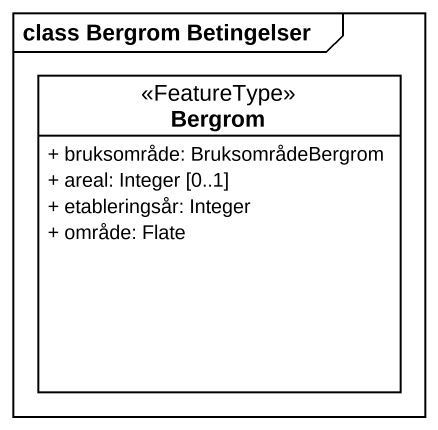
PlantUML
@startuml
mainframe class Bergrom Betingelser
hide circle
hide empty members
skinparam classAttributeIconSize 0
class Bergrom <<FeatureType>> {
  + bruksområde: BruksområdeBergrom
  + areal: Integer [0..1]
  + etableringsår: Integer
  + område: Flate
}
@enduml
